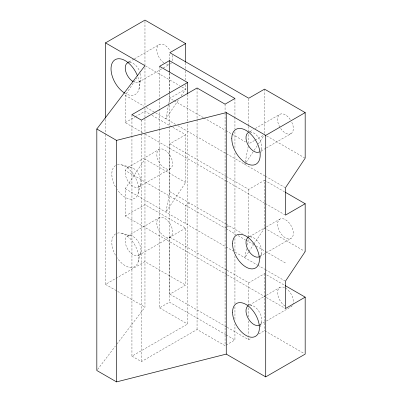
<?xml version="1.0" encoding="UTF-8"?>
<svg xmlns="http://www.w3.org/2000/svg" width="402" height="402" viewBox="0 0 402 402"><rect width="100%" height="100%" fill="white"/><g stroke="black" fill="none" stroke-linecap="round" stroke-linejoin="round"><path stroke-width="0.3" stroke-dasharray="2.01 1.51" d="M138.956 89.224L140.75 79.259M260.762 153.082L261.501 148.976M168.664 104.279L165.88 118.751L178.689 99.525M168.78 103.676L169.825 98.249L169.825 93.877M185.608 134.7L169.825 143.815L169.825 191.659L165.88 212.166L185.608 182.548L185.608 134.7L172.604 127.193M248.285 146.227L244.803 164.317L245.843 162.76M246.542 248.682L244.803 257.732L248.612 252.014M247.24 245.064L248.401 239.034M138.193 193.352L140.75 184.066M138.193 261.707L140.75 252.416M260.225 258.426L261.501 253.783M260.225 326.776L261.501 322.133M142.615 132.66L125.233 122.625L125.233 95.284L136.655 78.139M181.111 95.887L185.608 89.133L185.608 84.762M226.793 274.672L125.233 216.04L125.233 188.699L144.966 159.081L185.608 182.548M246.19 162.242L253.803 150.81M254.149 150.288L257.958 144.574M258.305 144.052L264.536 134.7M248.959 251.496L253.456 244.738M253.803 244.22L264.536 228.11L264.536 180.267L248.748 189.382L227.125 176.895M97.58 369.513L115.394 346.072M116.912 344.077L144.966 307.173L144.966 134.042M129.148 61.908L133.966 59.129M134.499 58.818L159.117 44.607M138.705 82.169L162.785 68.265M163.318 67.958L168.669 64.868M125.233 122.625L134.831 117.082M135.363 116.776L144.966 111.233L149.84 114.052M127.545 167.639L159.117 149.413M138.705 186.97L170.277 168.745M249.903 131.625L253.114 129.771M255.255 128.534L279.867 114.324M254.536 140.474L248.748 143.815L248.748 133.826M255.064 140.167L263.481 135.308M125.233 216.04L144.966 204.648L185.608 228.115L185.608 285.073L169.825 294.184L169.825 237.225L185.608 228.115M261.064 150.956L265.883 148.177M266.415 147.871L291.028 133.66A11.161 6.442 60 0 0 291.581 121.796M127.545 235.989L159.117 217.763M189.558 203.05L185.608 205.332L185.608 223.557M138.705 255.32L170.277 237.095M105.5 134.469L105.5 284.39L144.966 261.607L185.608 285.073M226.552 227.256L225.07 228.11L125.233 170.473M227.045 226.974L229.019 225.834M249.371 236.738L265.958 227.16M266.491 226.854L279.867 219.13M159.564 129.077L159.564 307.857L169.428 302.158L225.733 334.665M259.993 256.381L265.883 252.984M266.415 252.672L291.028 238.461M227.125 270.31L248.748 282.792L264.536 273.682L284.586 285.254M131.941 114.65L131.941 356.157L187.583 324.032L187.583 122.047M131.941 356.157L141.414 361.624L197.055 329.499L225.07 345.675L225.07 112.952M249.371 305.088L265.958 295.51M266.491 295.204L279.867 287.48M259.993 324.731L265.883 321.334M266.415 321.022L291.028 306.811M226.11 345.077L234.939 339.981L234.939 324.298M227.125 327.268L248.748 339.75L251.381 338.233M258.747 333.982L264.536 330.64L304.098 353.479M121.761 164.89L131.082 167.322M247.758 235.974L251.838 237.039M121.761 233.245L131.082 235.672M247.758 304.329L251.838 305.389M128.283 61.511L131.082 62.521M248.476 131.027L251.838 132.238M145.504 65.978L179.649 85.691M181.815 86.943L185.608 89.133L169.825 98.249L173.609 100.43M266.702 135.951L304.636 157.855M174.151 100.741L203.342 117.595M203.879 117.907L225.502 130.394M226.045 130.705L231.451 133.826M231.989 134.137L245.506 141.941M125.233 95.284L144.202 106.239M146.368 107.49L155.041 112.495M155.584 112.806L175.609 124.369M177.769 125.62L264.853 175.895M265.395 176.207L284.907 187.473M152.011 115.304L172.061 126.876M264.536 180.267L284.586 191.844M169.825 143.815L226.587 176.584M145.328 134.228L225.708 180.634M226.251 180.945L264.812 203.211M265.355 203.523L284.907 214.814M264.536 228.11L304.636 251.265M169.825 191.659L225.773 223.959M226.316 224.276L242.351 233.532M226.16 228.738L235.949 234.391M238.125 235.647L245.2 239.733M245.743 240.044L253.355 244.441M256.074 246.014L264.777 251.039M265.325 251.35L285.45 262.968M125.233 188.699L225.07 246.341M226.14 246.954L233.07 250.959M235.205 252.19L257.27 264.928M257.808 265.24L264.853 269.31M265.395 269.621L284.907 280.882M169.825 237.225L226.587 269.998M227.336 274.988L265.898 297.249M266.441 297.56L285.45 308.535M169.825 294.184L226.587 326.957M226.276 334.977L234.939 339.981M159.564 307.857L187.583 324.032M105.5 284.39L144.966 307.173M264.536 89.133L264.536 133.454M264.536 273.682L264.536 330.64M248.748 98.872L248.748 125.71M248.748 126.334L248.748 131.328M248.748 189.382L248.748 236.602M248.748 282.792L248.748 305.324M248.748 307.832L248.748 317.846M248.748 320.972L248.748 335.368M248.748 337.871L248.748 339.75M234.939 98.475L234.939 116.665M234.939 117.294L234.939 129.213M234.939 131.72L234.939 148.031M234.939 153.046L234.939 235.22M234.939 238.361L234.939 251.531M234.939 255.923L234.939 303.595M234.939 306.731L234.939 319.907M225.07 104.168L225.07 112.324M197.055 87.993L197.055 329.499M187.583 94.445L187.583 121.419M185.608 62.918L185.608 70.405M185.608 71.033L185.608 80.395M169.825 53.928L169.825 60.169M169.825 73.28L169.825 93.254M169.428 73.199L169.428 92.018M169.428 92.646L169.428 102.681M169.428 105.193L169.428 125.891M169.428 126.519L169.428 302.158M159.564 66.35L159.564 97.716M159.564 98.339L159.564 108.379M159.564 109.007L159.564 128.449M144.966 21.346L144.966 65.044M144.966 67.546L144.966 105.811M144.966 108.324L144.966 118.359M144.966 118.987L144.966 133.605M141.414 120.118L141.414 133.293M141.414 133.916L141.414 361.624M105.5 119.414L105.5 133.841M117.349 164.775A18.974 10.954 60 0 1 135.283 177.398A18.974 10.954 60 0 1 135.047 198.096A18.974 10.954 60 0 1 117.067 189.437M115.444 186.804A18.974 10.954 60 0 1 115.746 165.428M117.349 233.125A18.974 10.954 60 0 1 135.283 245.748A18.974 10.954 60 0 1 135.047 266.446A18.974 10.954 60 0 1 117.067 257.788M115.444 255.154A18.974 10.954 60 0 1 115.746 233.778M249.933 236.853A11.161 6.442 60 0 1 259.923 244.657A11.161 6.442 60 0 1 259.923 256.37M285.038 306.007A11.161 6.442 60 0 1 277.556 292.651A11.161 6.442 60 0 1 284.933 287.757M285.45 288.033A11.161 6.442 60 0 1 293.073 303.907M292.284 305.651A11.161 6.442 60 0 1 289.395 307.319M249.933 305.203A11.161 6.442 60 0 1 259.923 313.007A11.161 6.442 60 0 1 259.923 324.721M291.028 133.66A11.161 6.442 60 0 1 280.48 128.203M279.867 127.213A11.161 6.442 60 0 1 279.586 114.505A11.161 6.442 60 0 1 290.415 119.776M249.933 132.047A11.161 6.442 60 0 1 259.461 138.997A11.161 6.442 60 0 1 260.712 150.72M137.971 77.154A20.09 11.598 60 0 1 125.233 93.46M168.639 64.446A11.161 6.442 60 0 1 164.694 63.39M163.87 62.863A11.161 6.442 60 0 1 157.569 46.24A11.161 6.442 60 0 1 170.277 51.054M172.066 55.265A11.161 6.442 60 0 1 172.317 61.034M171.528 62.777A11.161 6.442 60 0 1 170.277 63.943M140.494 73.491A11.161 6.442 60 0 1 133.127 81.616M129.635 62.315A11.161 6.442 60 0 1 139.745 71.36M277.556 224.241A11.161 6.442 60 0 0 289.395 238.964A11.161 6.442 60 0 0 289.395 223.18A11.161 6.442 60 0 0 277.556 224.241M156.8 154.524A11.161 6.442 60 0 0 168.639 169.252A11.161 6.442 60 0 0 168.639 153.463A11.161 6.442 60 0 0 156.8 154.524M125.233 172.749A11.161 6.442 60 0 0 137.072 187.478A11.161 6.442 60 0 0 137.072 171.689A11.161 6.442 60 0 0 125.233 172.749M156.8 222.874A11.161 6.442 60 0 0 168.639 237.602A11.161 6.442 60 0 0 168.639 221.814A11.161 6.442 60 0 0 156.8 222.874M125.233 241.099A11.161 6.442 60 0 0 137.072 255.828A11.161 6.442 60 0 0 137.072 240.044A11.161 6.442 60 0 0 125.233 241.099"/><path stroke-width="0.6" d="M285.129 285.571L305.178 297.148L305.178 354.107L265.717 376.89L226.256 354.107L116.55 381.9L96.822 370.508L96.822 129.002L144.966 65.667L105.5 42.883L105.5 118.158M105.5 42.883L144.966 20.1L185.608 43.567L185.608 62.295M185.608 43.567L169.825 52.682L248.748 98.244L264.536 89.133L305.178 112.6L305.178 158.167L285.45 187.784L285.45 215.125L305.178 203.734L305.178 251.577L285.45 281.199L285.45 308.535L305.178 297.148M187.583 82.526L131.941 114.65L141.414 120.118L197.055 87.993L225.07 104.168L234.939 98.475L169.428 60.652L159.564 66.35L187.583 82.526L187.583 93.817M96.822 129.002L116.55 140.393L226.256 112.6L265.717 135.384L305.178 112.6M285.129 192.156L305.178 203.734M265.717 135.384L265.717 376.89M226.256 112.6L226.256 354.107M169.428 60.652L169.428 71.943M116.55 140.393L116.55 381.9M259.461 256.687A11.161 6.442 60 0 1 248.3 250.245A11.161 6.442 60 0 1 248.3 237.356M259.461 325.037A11.161 6.442 60 0 1 248.3 318.595A11.161 6.442 60 0 1 248.3 305.706M259.461 151.886A11.161 6.442 60 0 1 248.3 145.439A11.161 6.442 60 0 1 248.3 132.549M124.771 93.189A20.09 11.598 60 0 1 113.047 61.591A20.09 11.598 60 0 1 137.534 75.958M133.127 81.616A11.161 6.442 60 0 1 125.6 70.893A11.161 6.442 60 0 1 128.6 62.421M232.572 243.833A18.974 10.954 60 0 0 252.697 268.868A18.974 10.954 60 0 0 252.697 242.034A18.974 10.954 60 0 0 232.572 243.833M232.572 312.183A18.974 10.954 60 0 0 252.697 337.218A18.974 10.954 60 0 0 252.697 310.384A18.974 10.954 60 0 0 232.572 312.183M231.778 138.574A20.09 11.598 60 0 0 253.089 165.081A20.09 11.598 60 0 0 253.089 136.67A20.09 11.598 60 0 0 231.778 138.574"/></g></svg>
